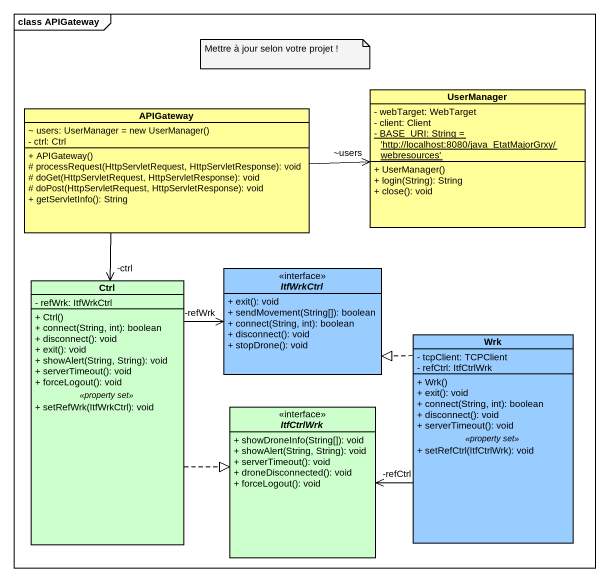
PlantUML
@startuml
mainframe class APIGateway
hide circle
hide empty members
skinparam classAttributeIconSize 0
class APIGateway #FFFE99 {
  {field} ~ users: UserManager = new UserManager()
  - ctrl: Ctrl
  + APIGateway()
  # processRequest(HttpServletRequest, HttpServletResponse): void
  # doGet(HttpServletRequest, HttpServletResponse): void
  # doPost(HttpServletRequest, HttpServletResponse): void
  + getServletInfo(): String
}
class UserManager #FFFE99 {
  - webTarget: WebTarget
  - client: Client
  {static} - BASE_URI: String = 'http://localhost:8080/java_EtatMajorGrxy/webresources'
  + UserManager()
  + login(String): String
  + close(): void
}
interface ItfWrkCtrl #99CCFF {
  + exit(): void
  + sendMovement(String[]): boolean
  + connect(String, int): boolean
  + disconnect(): void
  + stopDrone(): void
}
class Ctrl #CCFFCC {
  - refWrk: ItfWrkCtrl
  --
  + Ctrl()
  + connect(String, int): boolean
  + disconnect(): void
  + exit(): void
  + showAlert(String, String): void
  + serverTimeout(): void
  + forceLogout(): void
  .. <<property set>> ..
  + setRefWrk(ItfWrkCtrl): void
}
class Wrk #99CCFF {
  - tcpClient: TCPClient
  - refCtrl: ItfCtrlWrk
  --
  + Wrk()
  + exit(): void
  + connect(String, int): boolean
  + disconnect(): void
  + serverTimeout(): void
  .. <<property set>> ..
  + setRefCtrl(ItfCtrlWrk): void
}
interface ItfCtrlWrk #CCFFCC {
  + showDroneInfo(String[]): void
  + showAlert(String, String): void
  + serverTimeout(): void
  + droneDisconnected(): void
  + forceLogout(): void
}
APIGateway -right-> "~users" UserManager
APIGateway --> "-ctrl" Ctrl
Ctrl -right-> "-refWrk" ItfWrkCtrl
Ctrl .right.|> ItfCtrlWrk
Wrk .up.|> ItfWrkCtrl
Wrk -left-> "-refCtrl" ItfCtrlWrk
note as N1
  Mettre à jour selon votre projet !
end note
@enduml
